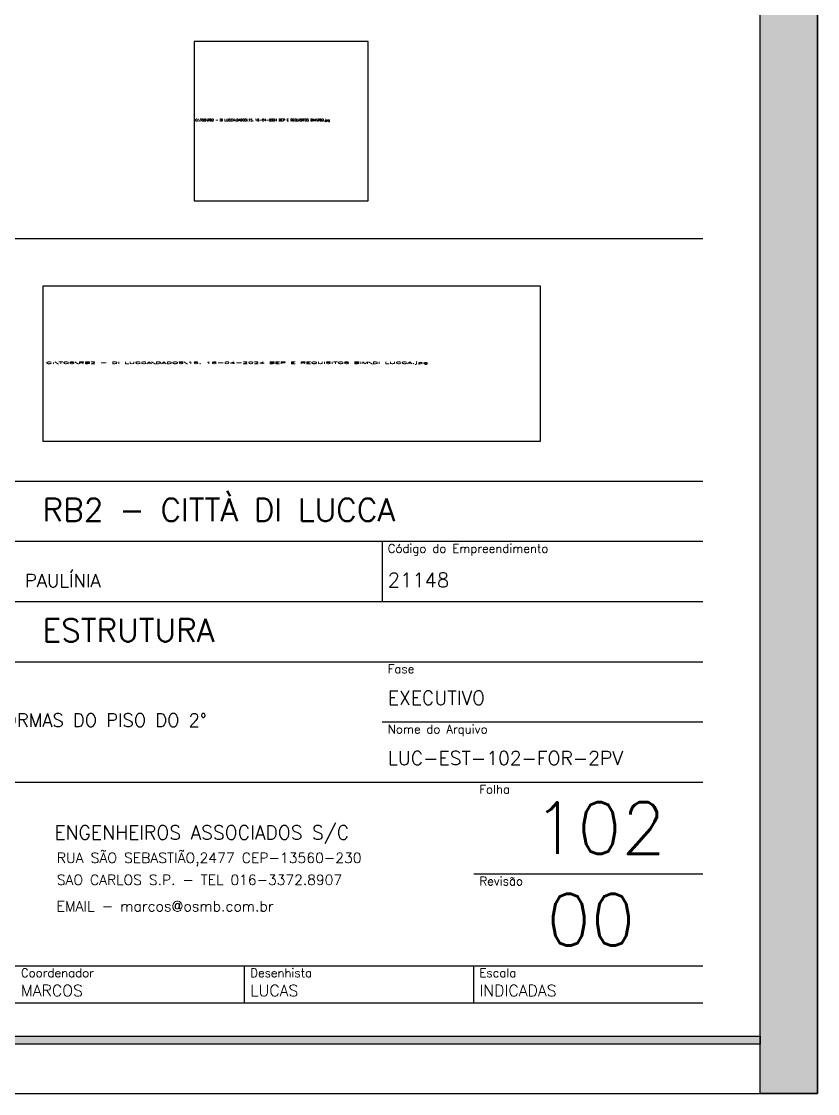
# Model space of a CAD drawing. Extents: x 187 to 6132, y -1204 to 3001.
# Drawn here: x 5437 to 6132, y -1204 to -270 of the extents above; entities that cross this region are included whole.
import ezdxf

# ---------------------------------------------------------------- set-up
doc = ezdxf.new("R2010")
doc.units = 0
doc.header["$LTSCALE"] = 100
doc.header["$MEASUREMENT"] = 0
doc.layers.get('0').update_dxf_attribs({"color": 245, "linetype": 'CONTINUOUS'})
for name, color, linetype in [('16', 5, 'CONTINUOUS'), ('235', 7, 'CONTINUOUS'), ('9', 3, 'CONTINUOUS'), ('TEX1', 7, 'CONTINUOUS'), ('TEX2', 7, 'CONTINUOUS')]:
    doc.layers.add(name, color=color, linetype=linetype)
doc.styles.get("Standard").update_dxf_attribs({"font": 'ROMANS.SHX'})

# ---------------------------------------------------------------- blocks, each defined once
blk = doc.blocks.new('CARIMBO_UNION', base_point=(735.032049, -4583.115153))
for p, q in [((718.532049, -4569.135153), (734.032049, -4569.135153)), ((718.532049, -4573.365153), (734.032049, -4573.365153)), ((718.532049, -4574.415153), (734.032049, -4574.415153)), ((728.432049, -4574.415153), (728.432049, -4575.465153)), ((718.532049, -4575.465153), (734.032049, -4575.465153)), ((718.532049, -4576.515153), (734.032049, -4576.515153)), ((728.432049, -4577.565153), (734.032049, -4577.565153)), ((718.532049, -4578.615153), (734.032049, -4578.615153)), ((730.032049, -4580.215153), (734.032049, -4580.215153)), ((718.532049, -4581.815153), (734.032049, -4581.815153)), ((726.032049, -4582.465153), (726.032049, -4581.815153)), ((730.032049, -4582.465153), (730.032049, -4581.815153)), ((718.532049, -4582.465153), (734.032049, -4582.465153))]:
    blk.add_line(p, q)
at = {"layer": 'TEX1'}
for s, p in [('Código do Empreendimento', (728.532049, -4574.615153)), ('Fase', (728.532049, -4576.715153)), ('Nome do Arquivo', (728.532049, -4577.765153)), ('Folha', (730.132049, -4578.815153)), ('Revisão', (730.132049, -4580.415153)), ('Coordenador', (722.132049, -4582.015153)), ('Desenhista', (726.132049, -4582.015153)), ('Escala', (730.132049, -4582.015153))]:
    blk.add_text(s, height=0.15, dxfattribs=at).set_placement(p)
blk = doc.blocks.new('_BMP0003', base_point=(0.5, 0.5))
blk.add_lwpolyline([(0, 0), (1, 0), (1, 1), (0, 1), (0, 0)])
blk.add_text('C:\\TQS\\RB2 - DI LUCCA\\DADOS\\15. 16-04-2024 BEP E REQUISITOS BIM\\DI LUCCA.jpg', height=0.012987).set_placement((0.006494, 0.5))
blk = doc.blocks.new('_BMP0004', base_point=(0.5, 0.5))
blk.add_lwpolyline([(0, 0), (1, 0), (1, 1), (0, 1), (0, 0)])
blk.add_text('C:\\TQS\\RB2 - DI LUCCA\\DADOS\\15. 16-04-2024 BEP E REQUISITOS BIM\\RB2.jpg', height=0.013889).set_placement((0.006944, 0.5))

msp = doc.modelspace()

# ---------------------------------------------------------------- linework, layer by layer
for points in [[(186.530458, -1204.290025), (6131.530458, -1204.290025), (6131.530458, 3000.709975), (186.530458, 3000.709975), (186.530458, -1204.290025)], [(6081.530458, 3000.709975), (6131.530458, 3000.709975), (6131.530458, -1204.290025), (6081.530458, -1204.290025), (6081.530458, 3000.709975)], [(6081.530458, -1154.290025), (6081.530458, -1161.290025), (304.530458, -1161.290025), (304.530458, 2957.709975), (6081.530458, 2957.709975), (6081.530458, 2950.709975), (311.530458, 2950.709975), (311.530458, -1154.290025), (6081.530458, -1154.290025)], [(311.530458, -1154.290025), (6081.530458, -1154.290025), (6081.530458, 2950.709975), (311.530458, 2950.709975), (311.530458, -1154.290025)]]:
    msp.add_lwpolyline(points)
for points in [[(6081.530458, -1161.290025), (304.530458, -1161.290025), (311.530458, -1154.290025)], [(6081.530458, -1161.290025), (311.530458, -1154.290025), (6081.530458, -1154.290025)]]:
    msp.add_solid(points)
at = {"layer": '235'}
for points in [[(6081.530458, 3000.709975), (6131.530458, 3000.709975), (6131.530458, -1204.290025)], [(6081.530458, 3000.709975), (6131.530458, -1204.290025), (6131.530458, -1204.290025)], [(6081.530458, 3000.709975), (6131.530458, -1204.290025), (6081.530458, -1204.290025)], [(6081.530458, 3000.709975), (6081.530458, -1204.290025), (6081.530458, -1204.290025)], [(6081.530458, 3000.709975), (6081.530458, -1204.290025), (6081.530458, 3000.709975)]]:
    msp.add_solid(points, dxfattribs=at)

# ---------------------------------------------------------------- block references
for name, p, xscale, yscale in [('CARIMBO_UNION', (6081.530458, -1157.790025), 50, 50), ('_BMP0004', (5663.55726, -356.445985), 151.944995, 138.761532), ('_BMP0003', (5672.699311, -567.969022), 434.052471, 135.122421)]:
    msp.add_blockref(name, p, dxfattribs=dict(xscale=xscale, yscale=yscale))

# ---------------------------------------------------------------- texts
for s, height, p in [('RUA SÃO SEBASTIÃO,2477 CEP-13560-230', 8.94, (5467.804593, -1003.256797)), ('SAO CARLOS S.P. - TEL 016-3372.8907', 8.88, (5467.804593, -1022.410505)), ('EMAIL - marcos@osmb.com.br', 9, (5467.54817, -1045.445076))]:
    msp.add_text(s, height=height).set_placement(p)
at = {"layer": '16', "color": 4}
msp.add_text('PLANTA BAIXA DAS FORMAS DO PISO DO 2%%d', height=11.5, dxfattribs=at).set_placement((5263.385806, -884.453363))
at = {"layer": '9'}
msp.add_text('ENGENHEIROS ASSOCIADOS S/C', height=12, dxfattribs=at).set_placement((5465.641412, -982.629907))
at = {"layer": 'TEX1'}
for s, height, p in [('AV. DOS PIONEIROS - PAULÍNIA', 11.5, (5261.530458, -762.790025)), ('21148', 12.5, (5756.530458, -762.790025)), ('EXECUTIVO', 12, (5756.530458, -865.290025)), ('LUC-EST-102-FOR-2PV', 12, (5756.530458, -917.790025)), ('MARCOS', 10, (5436.491598, -1119.484507)), ('LUCAS', 10, (5636.491598, -1119.484507)), ('INDICADAS', 10, (5836.491598, -1119.484507))]:
    msp.add_text(s, height=height, dxfattribs=at).set_placement(p)
at = {"layer": 'TEX2'}
for s, height, p in [('RB2 - CITTÀ DI LUCCA', 20, (5455.329937, -705.357637)), ('ESTRUTURA', 20, (5455.329937, -810.290025)), ('102', 45, (5883.316173, -995.290025)), ('00', 45, (5895.101887, -1075.290025))]:
    msp.add_text(s, height=height, dxfattribs=at).set_placement(p)

doc.saveas('drawing.dxf')
